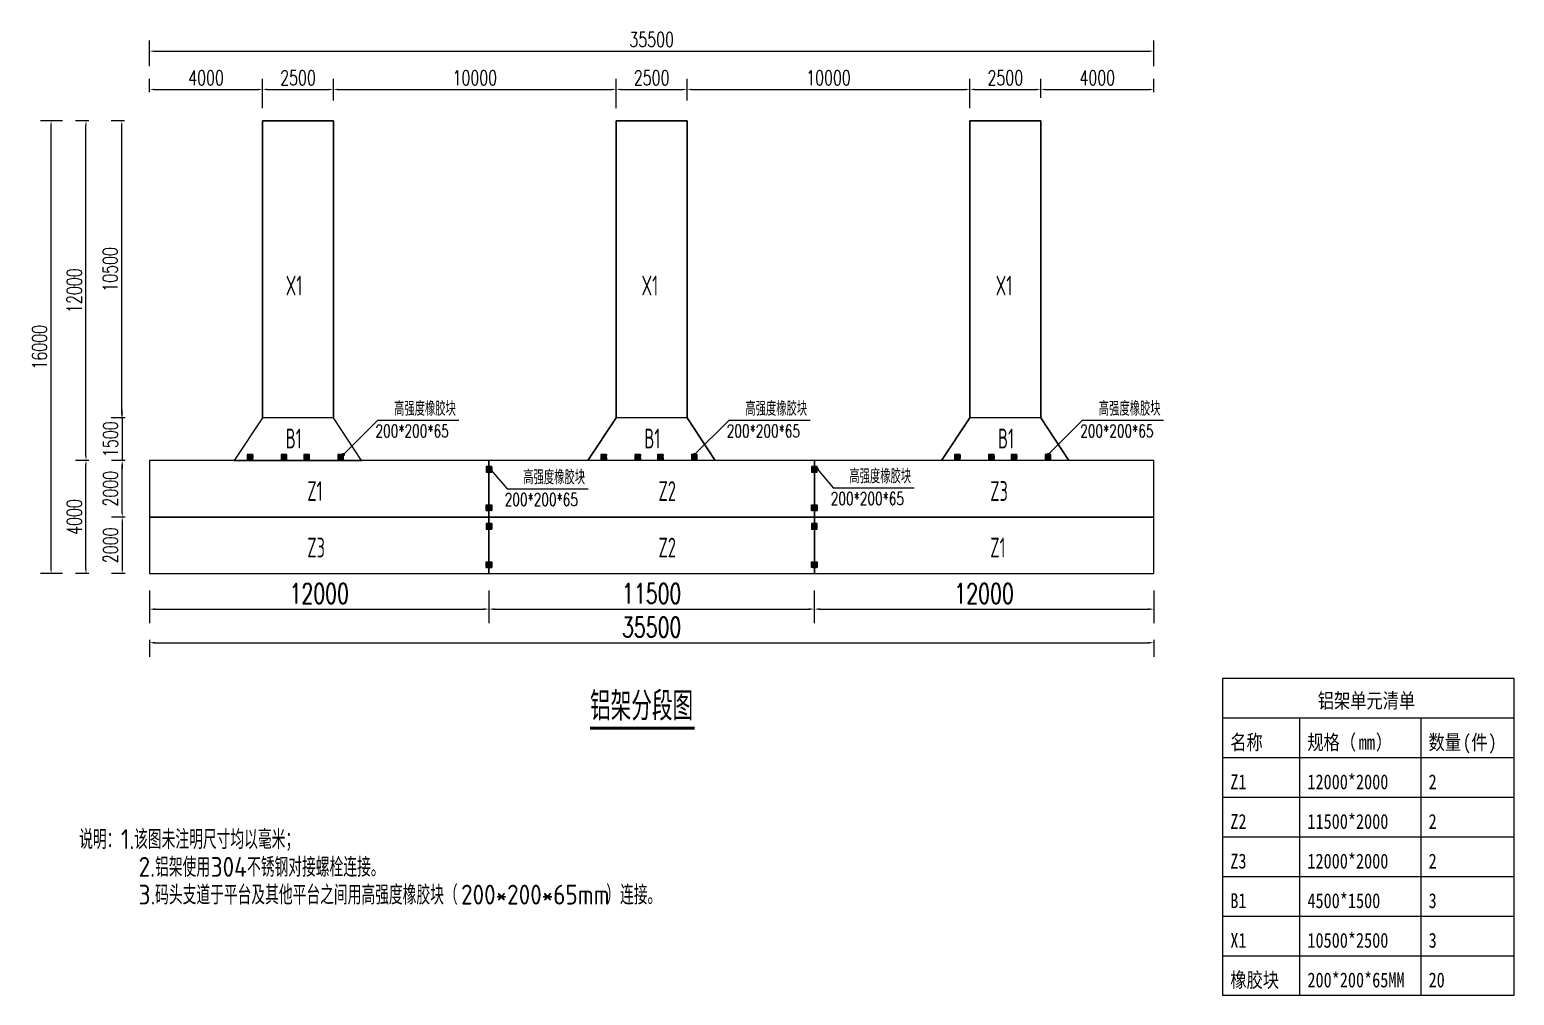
# Model space of a CAD drawing. Extents: x -89702 to 926017, y -610001 to -56924.
# Drawn here: x 172917 to 225390, y -244528 to -210408 of the extents above; entities that cross this region are included whole.
import ezdxf

# ---------------------------------------------------------------- set-up
doc = ezdxf.new("R2010")
doc.units = 0
doc.header["$LTSCALE"] = 10
doc.header["$MEASUREMENT"] = 0
for name, color, linetype in [('DIM_LEAD', 3, 'Continuous'), ('DIM_SYMB', 3, 'Continuous'), ('PUB_TAB', 7, 'Continuous'), ('PUB_TEXT', 7, 'Continuous'), ('W-_ANTICOLLISION防撞措施', 6, 'Continuous'), ('W-ALUMINUM_FRAME铝架', 30, 'Continuous'), ('W-FLOAT_BOWL浮筒', 253, 'Continuous'), ('W-STEEL_FRAME钢架', 3, 'Continuous'), ('塑木板', 32, 'Continuous')]:
    doc.layers.add(name, color=color, linetype=linetype)
doc.styles.add('_TCH_DIM', font='SIMPLEX', dxfattribs={"bigfont": 'GBCBIG'})
doc.styles.get("Standard").update_dxf_attribs({"font": 'gbenor.shx', "bigfont": 'gbcbig.shx'})
doc.styles.add('STANDARD_T3', font='simplex.shx', dxfattribs={"width": 0.7, "bigfont": 'gbcbig.shx'})
doc.styles.add('黑体', font='simhei.ttf', dxfattribs={"width": 0.8})
doc.dimstyles.new('W&&150', dxfattribs={"dimtxt": 525, "dimasz": 150, "dimexe": 375, "dimexo": 450, "dimgap": 150, "dimtad": 1, "dimdec": 0, "dimzin": 0, "dimdsep": 46, "dimtxsty": 'STANDARD_T3', "dimcen": 0.09, "dimclrd": 1, "dimclre": 1, "dimclrt": 7, "dimazin": 2, "dimtfac": 1, "dimtdec": 0, "dimtix": 1, "dimtmove": 2, "dimatfit": 3, "dimfxl": 0, "dimtolj": 1, "dimtzin": 0, "dimarcsym": 0})
doc.dimstyles.new('W&&200', dxfattribs={"dimtxt": 700, "dimasz": 200, "dimexe": 500, "dimexo": 600, "dimgap": 200, "dimtad": 1, "dimdec": 0, "dimzin": 0, "dimdsep": 46, "dimtxsty": 'STANDARD_T3', "dimcen": 0.09, "dimclrd": 1, "dimclre": 1, "dimclrt": 7, "dimazin": 2, "dimtfac": 1, "dimtdec": 0, "dimtix": 1, "dimtmove": 2, "dimatfit": 3, "dimfxl": 0, "dimtolj": 1, "dimtzin": 0, "dimarcsym": 0})

# ---------------------------------------------------------------- blocks, each defined once
blk = doc.blocks.new('*D1055')
at = {"layer": 'Defpoints', "color": 0, "transparency": 16777216}
for p in [(177150, -229628), (212650, -229628), (212650, -232070)]:
    blk.add_point(p, dxfattribs=at)
at = {"layer": 'W-ALUMINUM_FRAME铝架', "color": 1, "lineweight": -2, "transparency": 16777216}
for p, q in [((177150, -231970), (177150, -232570)), ((177350, -232070), (212450, -232070)), ((212650, -231970), (212650, -232570))]:
    blk.add_line(p, q, dxfattribs=at)
at = {"layer": 'W-ALUMINUM_FRAME铝架', "color": 1, "transparency": 16777216}
for points in [[(177350, -232037), (177350, -232103), (177150, -232070)], [(212450, -232037), (212450, -232103), (212650, -232070)]]:
    blk.add_solid(points, dxfattribs=at)
at = {"layer": 'W-ALUMINUM_FRAME铝架', "color": 7, "transparency": 16777216, "insert": (194900, -231520), "char_height": 700, "attachment_point": 5, "style": 'STANDARD_T3'}
blk.add_mtext('\\A1;35500', dxfattribs=at)
blk = doc.blocks.new('*D1061')
at = {"layer": 'Defpoints', "color": 0, "transparency": 16777216}
for p in [(176187, -225628), (177150, -225628), (177150, -227628)]:
    blk.add_point(p, dxfattribs=at)
at = {"layer": 'W-FLOAT_BOWL浮筒', "color": 1, "lineweight": -2, "transparency": 16777216}
for p, q in [((176287, -225628), (175812, -225628)), ((176187, -227478), (176187, -225778)), ((176287, -227628), (175812, -227628))]:
    blk.add_line(p, q, dxfattribs=at)
at = {"layer": 'W-FLOAT_BOWL浮筒', "color": 1, "transparency": 16777216}
for points in [[(176162, -225778), (176212, -225778), (176187, -225628)], [(176162, -227478), (176212, -227478), (176187, -227628)]]:
    blk.add_solid(points, dxfattribs=at)
at = {"layer": 'W-FLOAT_BOWL浮筒', "color": 7, "transparency": 16777216, "insert": (175774, -226628), "char_height": 525, "attachment_point": 5, "rotation": 90, "style": 'STANDARD_T3'}
blk.add_mtext('\\A1;2000', dxfattribs=at)
blk = doc.blocks.new('*D1056')
at = {"layer": 'Defpoints', "color": 0, "transparency": 16777216}
for p in [(181150, -212518), (181150, -213363), (177150, -225262)]:
    blk.add_point(p, dxfattribs=at)
at = {"layer": 'W-FLOAT_BOWL浮筒', "color": 1, "lineweight": -2, "transparency": 16777216}
for p, q in [((177150, -212618), (177150, -212143)), ((181150, -212618), (181150, -212143)), ((177300, -212518), (181000, -212518))]:
    blk.add_line(p, q, dxfattribs=at)
at = {"layer": 'W-FLOAT_BOWL浮筒', "color": 1, "transparency": 16777216}
for points in [[(177300, -212493), (177300, -212543), (177150, -212518)], [(181000, -212493), (181000, -212543), (181150, -212518)]]:
    blk.add_solid(points, dxfattribs=at)
at = {"layer": 'W-FLOAT_BOWL浮筒', "color": 7, "transparency": 16777216, "insert": (179150, -212106), "char_height": 525, "attachment_point": 5, "style": 'STANDARD_T3'}
blk.add_mtext('\\A1;4000', dxfattribs=at)
blk = doc.blocks.new('*D1057')
at = {"layer": 'Defpoints', "color": 0, "transparency": 16777216}
for p in [(193650, -212518), (193650, -212963), (183650, -213363)]:
    blk.add_point(p, dxfattribs=at)
at = {"layer": 'W-FLOAT_BOWL浮筒', "color": 1, "lineweight": -2, "transparency": 16777216}
for p, q in [((183650, -212913), (183650, -212143)), ((193650, -212513), (193650, -212143)), ((183800, -212518), (193500, -212518))]:
    blk.add_line(p, q, dxfattribs=at)
at = {"layer": 'W-FLOAT_BOWL浮筒', "color": 1, "transparency": 16777216}
for points in [[(183800, -212493), (183800, -212543), (183650, -212518)], [(193500, -212493), (193500, -212543), (193650, -212518)]]:
    blk.add_solid(points, dxfattribs=at)
at = {"layer": 'W-FLOAT_BOWL浮筒', "color": 7, "transparency": 16777216, "insert": (188650, -212106), "char_height": 525, "attachment_point": 5, "style": 'STANDARD_T3'}
blk.add_mtext('\\A1;10000', dxfattribs=at)
blk = doc.blocks.new('*D1058')
at = {"layer": 'Defpoints', "color": 0, "transparency": 16777216}
for p in [(206150, -212518), (196150, -213363), (206150, -213363)]:
    blk.add_point(p, dxfattribs=at)
at = {"layer": 'W-FLOAT_BOWL浮筒', "color": 1, "lineweight": -2, "transparency": 16777216}
for p, q in [((196150, -212913), (196150, -212143)), ((206150, -212913), (206150, -212143)), ((196300, -212518), (206000, -212518))]:
    blk.add_line(p, q, dxfattribs=at)
at = {"layer": 'W-FLOAT_BOWL浮筒', "color": 1, "transparency": 16777216}
for points in [[(196300, -212493), (196300, -212543), (196150, -212518)], [(206000, -212493), (206000, -212543), (206150, -212518)]]:
    blk.add_solid(points, dxfattribs=at)
at = {"layer": 'W-FLOAT_BOWL浮筒', "color": 7, "transparency": 16777216, "insert": (201150, -212106), "char_height": 525, "attachment_point": 5, "style": 'STANDARD_T3'}
blk.add_mtext('\\A1;10000', dxfattribs=at)
blk = doc.blocks.new('*D1059')
at = {"layer": 'Defpoints', "color": 0, "transparency": 16777216}
for p in [(212650, -212518), (208650, -213363), (212650, -225262)]:
    blk.add_point(p, dxfattribs=at)
at = {"layer": 'W-FLOAT_BOWL浮筒', "color": 1, "lineweight": -2, "transparency": 16777216}
for p, q in [((208650, -212618), (208650, -212143)), ((212650, -212618), (212650, -212143)), ((208800, -212518), (212500, -212518))]:
    blk.add_line(p, q, dxfattribs=at)
at = {"layer": 'W-FLOAT_BOWL浮筒', "color": 1, "transparency": 16777216}
for points in [[(208800, -212493), (208800, -212543), (208650, -212518)], [(212500, -212493), (212500, -212543), (212650, -212518)]]:
    blk.add_solid(points, dxfattribs=at)
at = {"layer": 'W-FLOAT_BOWL浮筒', "color": 7, "transparency": 16777216, "insert": (210650, -212106), "char_height": 525, "attachment_point": 5, "style": 'STANDARD_T3'}
blk.add_mtext('\\A1;4000', dxfattribs=at)
blk = doc.blocks.new('*D1062')
at = {"layer": 'Defpoints', "color": 0, "transparency": 16777216}
for p in [(183650, -212518), (183650, -213262), (181150, -213628)]:
    blk.add_point(p, dxfattribs=at)
at = {"layer": 'W-FLOAT_BOWL浮筒', "color": 1, "lineweight": -2, "transparency": 16777216}
for p, q in [((181150, -213178), (181150, -212143)), ((183650, -212812), (183650, -212143)), ((181300, -212518), (183500, -212518))]:
    blk.add_line(p, q, dxfattribs=at)
at = {"layer": 'W-FLOAT_BOWL浮筒', "color": 1, "transparency": 16777216}
for points in [[(181300, -212493), (181300, -212543), (181150, -212518)], [(183500, -212493), (183500, -212543), (183650, -212518)]]:
    blk.add_solid(points, dxfattribs=at)
at = {"layer": 'W-FLOAT_BOWL浮筒', "color": 7, "transparency": 16777216, "insert": (182400, -212106), "char_height": 525, "attachment_point": 5, "style": 'STANDARD_T3'}
blk.add_mtext('\\A1;2500', dxfattribs=at)
blk = doc.blocks.new('*D1063')
at = {"layer": 'Defpoints', "color": 0, "transparency": 16777216}
for p in [(196150, -212518), (196150, -213262), (193650, -213628)]:
    blk.add_point(p, dxfattribs=at)
at = {"layer": 'W-FLOAT_BOWL浮筒', "color": 1, "lineweight": -2, "transparency": 16777216}
for p, q in [((193650, -213178), (193650, -212143)), ((196150, -212812), (196150, -212143)), ((193800, -212518), (196000, -212518))]:
    blk.add_line(p, q, dxfattribs=at)
at = {"layer": 'W-FLOAT_BOWL浮筒', "color": 1, "transparency": 16777216}
for points in [[(193800, -212493), (193800, -212543), (193650, -212518)], [(196000, -212493), (196000, -212543), (196150, -212518)]]:
    blk.add_solid(points, dxfattribs=at)
at = {"layer": 'W-FLOAT_BOWL浮筒', "color": 7, "transparency": 16777216, "insert": (194900, -212106), "char_height": 525, "attachment_point": 5, "style": 'STANDARD_T3'}
blk.add_mtext('\\A1;2500', dxfattribs=at)
blk = doc.blocks.new('*D1064')
at = {"layer": 'Defpoints', "color": 0, "transparency": 16777216}
for p in [(208650, -212518), (208650, -213262), (206150, -213628)]:
    blk.add_point(p, dxfattribs=at)
at = {"layer": 'W-FLOAT_BOWL浮筒', "color": 1, "lineweight": -2, "transparency": 16777216}
for p, q in [((206150, -213178), (206150, -212143)), ((208650, -212812), (208650, -212143)), ((206300, -212518), (208500, -212518))]:
    blk.add_line(p, q, dxfattribs=at)
at = {"layer": 'W-FLOAT_BOWL浮筒', "color": 1, "transparency": 16777216}
for points in [[(206300, -212493), (206300, -212543), (206150, -212518)], [(208500, -212493), (208500, -212543), (208650, -212518)]]:
    blk.add_solid(points, dxfattribs=at)
at = {"layer": 'W-FLOAT_BOWL浮筒', "color": 7, "transparency": 16777216, "insert": (207400, -212106), "char_height": 525, "attachment_point": 5, "style": 'STANDARD_T3'}
blk.add_mtext('\\A1;2500', dxfattribs=at)
blk = doc.blocks.new('*D1060')
at = {"layer": 'Defpoints', "color": 0, "transparency": 16777216}
for p in [(176172, -213628), (181150, -213628), (181150, -224128)]:
    blk.add_point(p, dxfattribs=at)
at = {"layer": 'W-FLOAT_BOWL浮筒', "color": 1, "lineweight": -2, "transparency": 16777216}
for p, q in [((176272, -213628), (175797, -213628)), ((176172, -223978), (176172, -213778)), ((176272, -224128), (175797, -224128))]:
    blk.add_line(p, q, dxfattribs=at)
at = {"layer": 'W-FLOAT_BOWL浮筒', "color": 1, "transparency": 16777216}
for points in [[(176147, -213778), (176197, -213778), (176172, -213628)], [(176147, -223978), (176197, -223978), (176172, -224128)]]:
    blk.add_solid(points, dxfattribs=at)
at = {"layer": 'W-FLOAT_BOWL浮筒', "color": 7, "transparency": 16777216, "insert": (175759, -218878), "char_height": 525, "attachment_point": 5, "rotation": 90, "style": 'STANDARD_T3'}
blk.add_mtext('\\A1;10500', dxfattribs=at)
blk = doc.blocks.new('*D1065')
at = {"layer": 'Defpoints', "color": 0, "transparency": 16777216}
for p in [(177150, -227628), (176187, -229628), (177150, -229628)]:
    blk.add_point(p, dxfattribs=at)
at = {"layer": 'W-FLOAT_BOWL浮筒', "color": 1, "lineweight": -2, "transparency": 16777216}
for p, q in [((176287, -227628), (175812, -227628)), ((176187, -227778), (176187, -229478)), ((176287, -229628), (175812, -229628))]:
    blk.add_line(p, q, dxfattribs=at)
at = {"layer": 'W-FLOAT_BOWL浮筒', "color": 1, "transparency": 16777216}
for points in [[(176162, -227778), (176212, -227778), (176187, -227628)], [(176162, -229478), (176212, -229478), (176187, -229628)]]:
    blk.add_solid(points, dxfattribs=at)
at = {"layer": 'W-FLOAT_BOWL浮筒', "color": 7, "transparency": 16777216, "insert": (175774, -228628), "char_height": 525, "attachment_point": 5, "rotation": 90, "style": 'STANDARD_T3'}
blk.add_mtext('\\A1;2000', dxfattribs=at)
blk = doc.blocks.new('*D1066')
at = {"layer": 'Defpoints', "color": 0, "transparency": 16777216}
for p in [(174907, -225628), (176150, -225628), (177150, -229628)]:
    blk.add_point(p, dxfattribs=at)
at = {"layer": 'W-STEEL_FRAME钢架', "color": 1, "lineweight": -2, "transparency": 16777216}
for p, q in [((175007, -225628), (174532, -225628)), ((174907, -229478), (174907, -225778)), ((175007, -229628), (174532, -229628))]:
    blk.add_line(p, q, dxfattribs=at)
at = {"layer": 'W-STEEL_FRAME钢架', "color": 1, "transparency": 16777216}
for points in [[(174882, -225778), (174932, -225778), (174907, -225628)], [(174882, -229478), (174932, -229478), (174907, -229628)]]:
    blk.add_solid(points, dxfattribs=at)
at = {"layer": 'W-STEEL_FRAME钢架', "color": 7, "transparency": 16777216, "insert": (174494, -227628), "char_height": 525, "attachment_point": 5, "rotation": 90, "style": 'STANDARD_T3'}
blk.add_mtext('\\A1;4000', dxfattribs=at)
blk = doc.blocks.new('*D1067')
at = {"layer": 'Defpoints', "color": 0, "transparency": 16777216}
for p in [(177150, -229628), (189150, -229628), (189150, -230882)]:
    blk.add_point(p, dxfattribs=at)
at = {"layer": 'W-STEEL_FRAME钢架', "color": 1, "lineweight": -2, "transparency": 16777216}
for p, q in [((177150, -230228), (177150, -231382)), ((189150, -230228), (189150, -231382)), ((177350, -230882), (188950, -230882))]:
    blk.add_line(p, q, dxfattribs=at)
at = {"layer": 'W-STEEL_FRAME钢架', "color": 1, "transparency": 16777216}
for points in [[(177350, -230849), (177350, -230915), (177150, -230882)], [(188950, -230849), (188950, -230915), (189150, -230882)]]:
    blk.add_solid(points, dxfattribs=at)
at = {"layer": 'W-STEEL_FRAME钢架', "color": 7, "transparency": 16777216, "insert": (183150, -230332), "char_height": 700, "attachment_point": 5, "style": 'STANDARD_T3'}
blk.add_mtext('\\A1;12000', dxfattribs=at)
blk = doc.blocks.new('*D1068')
at = {"layer": 'Defpoints', "color": 0, "transparency": 16777216}
for p in [(189150, -229628), (200650, -229628), (200650, -230882)]:
    blk.add_point(p, dxfattribs=at)
at = {"layer": 'W-STEEL_FRAME钢架', "color": 1, "lineweight": -2, "transparency": 16777216}
for p, q in [((189150, -230228), (189150, -231382)), ((200650, -230228), (200650, -231382)), ((189350, -230882), (200450, -230882))]:
    blk.add_line(p, q, dxfattribs=at)
at = {"layer": 'W-STEEL_FRAME钢架', "color": 1, "transparency": 16777216}
for points in [[(189350, -230849), (189350, -230915), (189150, -230882)], [(200450, -230849), (200450, -230915), (200650, -230882)]]:
    blk.add_solid(points, dxfattribs=at)
at = {"layer": 'W-STEEL_FRAME钢架', "color": 7, "transparency": 16777216, "insert": (194900, -230332), "char_height": 700, "attachment_point": 5, "style": 'STANDARD_T3'}
blk.add_mtext('\\A1;11500', dxfattribs=at)
blk = doc.blocks.new('*D1069')
at = {"layer": 'Defpoints', "color": 0, "transparency": 16777216}
for p in [(200650, -229628), (212650, -229628), (212650, -230882)]:
    blk.add_point(p, dxfattribs=at)
at = {"layer": 'W-STEEL_FRAME钢架', "color": 1, "lineweight": -2, "transparency": 16777216}
for p, q in [((200650, -230228), (200650, -231382)), ((212650, -230228), (212650, -231382)), ((200850, -230882), (212450, -230882))]:
    blk.add_line(p, q, dxfattribs=at)
at = {"layer": 'W-STEEL_FRAME钢架', "color": 1, "transparency": 16777216}
for points in [[(200850, -230849), (200850, -230915), (200650, -230882)], [(212450, -230849), (212450, -230915), (212650, -230882)]]:
    blk.add_solid(points, dxfattribs=at)
at = {"layer": 'W-STEEL_FRAME钢架', "color": 7, "transparency": 16777216, "insert": (206650, -230332), "char_height": 700, "attachment_point": 5, "style": 'STANDARD_T3'}
blk.add_mtext('\\A1;12000', dxfattribs=at)
blk = doc.blocks.new('*D1070')
at = {"layer": 'Defpoints', "color": 0, "linetype": 'ByBlock', "transparency": 16777216}
for p in [(181150, -224128), (176187, -225628), (180150, -225628)]:
    blk.add_point(p, dxfattribs=at)
at = {"layer": 'W-_ANTICOLLISION防撞措施', "color": 1, "linetype": 'ByBlock', "lineweight": -2, "transparency": 16777216}
for p, q in [((176187, -223978), (176187, -223828)), ((176287, -224128), (175812, -224128)), ((176187, -224128), (176187, -225628)), ((176287, -225628), (175812, -225628)), ((176187, -225778), (176187, -225928))]:
    blk.add_line(p, q, dxfattribs=at)
at = {"layer": 'W-_ANTICOLLISION防撞措施', "color": 1, "linetype": 'ByBlock', "transparency": 16777216}
for points in [[(176162, -223978), (176212, -223978), (176187, -224128)], [(176162, -225778), (176212, -225778), (176187, -225628)]]:
    blk.add_solid(points, dxfattribs=at)
at = {"layer": 'W-_ANTICOLLISION防撞措施', "color": 7, "linetype": 'ByBlock', "transparency": 16777216, "insert": (175774, -224878), "char_height": 525, "attachment_point": 5, "rotation": 90, "style": 'STANDARD_T3'}
blk.add_mtext('\\A1;1500', dxfattribs=at)
blk = doc.blocks.new('*D1071')
at = {"layer": 'Defpoints', "color": 0, "linetype": 'ByBlock', "transparency": 16777216}
for p in [(174907, -213628), (181150, -213628), (176150, -225628)]:
    blk.add_point(p, dxfattribs=at)
at = {"layer": 'W-STEEL_FRAME钢架', "color": 1, "linetype": 'ByBlock', "lineweight": -2, "transparency": 16777216}
for p, q in [((175007, -213628), (174532, -213628)), ((174907, -225478), (174907, -213778)), ((175007, -225628), (174532, -225628))]:
    blk.add_line(p, q, dxfattribs=at)
at = {"layer": 'W-STEEL_FRAME钢架', "color": 1, "linetype": 'ByBlock', "transparency": 16777216}
for points in [[(174882, -213778), (174932, -213778), (174907, -213628)], [(174882, -225478), (174932, -225478), (174907, -225628)]]:
    blk.add_solid(points, dxfattribs=at)
at = {"layer": 'W-STEEL_FRAME钢架', "color": 7, "linetype": 'ByBlock', "transparency": 16777216, "insert": (174494, -219628), "char_height": 525, "attachment_point": 5, "rotation": 90, "style": 'STANDARD_T3'}
blk.add_mtext('\\A1;12000', dxfattribs=at)
blk = doc.blocks.new('*D2378')
at = {"layer": 'Defpoints', "color": 0, "transparency": 16777216}
for p in [(173674, -213628), (174532, -213628), (174532, -229628)]:
    blk.add_point(p, dxfattribs=at)
at = {"layer": 'W-FLOAT_BOWL浮筒', "color": 1, "lineweight": -2, "transparency": 16777216}
for p, q in [((174082, -213628), (173299, -213628)), ((173674, -229478), (173674, -213778)), ((174082, -229628), (173299, -229628))]:
    blk.add_line(p, q, dxfattribs=at)
at = {"layer": 'W-FLOAT_BOWL浮筒', "color": 1, "transparency": 16777216}
for points in [[(173649, -213778), (173699, -213778), (173674, -213628)], [(173649, -229478), (173699, -229478), (173674, -229628)]]:
    blk.add_solid(points, dxfattribs=at)
at = {"layer": 'W-FLOAT_BOWL浮筒', "color": 7, "transparency": 16777216, "insert": (173262, -221628), "char_height": 525, "attachment_point": 5, "rotation": 90, "style": 'STANDARD_T3'}
blk.add_mtext('\\A1;16000', dxfattribs=at)
blk = doc.blocks.new('*D2379')
at = {"layer": 'Defpoints', "color": 0, "transparency": 16777216}
for p in [(212650, -211165), (177150, -212143), (212650, -212143)]:
    blk.add_point(p, dxfattribs=at)
at = {"layer": 'W-FLOAT_BOWL浮筒', "color": 1, "lineweight": -2, "transparency": 16777216}
for p, q in [((177150, -211693), (177150, -210790)), ((212650, -211693), (212650, -210790)), ((177300, -211165), (212500, -211165))]:
    blk.add_line(p, q, dxfattribs=at)
at = {"layer": 'W-FLOAT_BOWL浮筒', "color": 1, "transparency": 16777216}
for points in [[(177300, -211140), (177300, -211190), (177150, -211165)], [(212500, -211140), (212500, -211190), (212650, -211165)]]:
    blk.add_solid(points, dxfattribs=at)
at = {"layer": 'W-FLOAT_BOWL浮筒', "color": 7, "transparency": 16777216, "insert": (194900, -210752), "char_height": 525, "attachment_point": 5, "style": 'STANDARD_T3'}
blk.add_mtext('\\A1;35500', dxfattribs=at)
blk = doc.blocks.new('01')
h = blk.add_hatch()
h.set_pattern_fill('HOUND', color=77, scale=5)
h.set_pattern_definition([(0, (0, 0), (31.75, 7.9375), [127, -63.5]), (90, (0, 0), (-7.9375, -31.75), [127, -63.5])])
h.paths.add_polyline_path([(50227, 12928), (50227, 12728), (50427, 12728), (50427, 12928)])
h.paths.add_polyline_path([(50382, 12893, -1), (50402, 12893, -1)], flags=16)
h.paths.add_polyline_path([(50252, 12893, -1), (50272, 12893, -1)], flags=16)
h.paths.add_polyline_path([(50402, 12763, -1), (50382, 12763, -1)], flags=16)
h.paths.add_polyline_path([(50272, 12763, -1), (50252, 12763, -1)], flags=16)
at = {"color": 251}
blk.add_lwpolyline([(50227, 12928), (50427, 12928), (50427, 12728), (50227, 12728)], close=True, dxfattribs=at)
at = {"color": 6}
for centre in [(50262, 12893), (50262, 12763), (50392, 12893), (50392, 12763)]:
    blk.add_circle(centre, 10, dxfattribs=at)

msp = doc.modelspace()

# ---------------------------------------------------------------- linework, layer by layer
at = {"layer": 'DIM_LEAD'}
for p, q in [((184004.6, -225420.9), (185225.3, -224207)), ((185225.3, -224207), (188085.6, -224207)), ((196420.3, -225420.9), (197641.1, -224207)), ((197641.1, -224207), (200501.4, -224207)), ((208913.2, -225420.9), (210133.9, -224207)), ((210133.9, -224207), (212994.2, -224207)), ((189219.6, -225962.7), (189790.9, -226631.2)), ((200745.1, -225927.7), (201316.4, -226596.2)), ((189790.9, -226631.2), (192651.2, -226631.2)), ((201316.4, -226596.2), (204176.7, -226596.2))]:
    msp.add_line(p, q, dxfattribs=at)
at = {"layer": 'DIM_LEAD', "const_width": 60}
for points in [[(183983.3, -225442.1, 1), (184025.9, -225399.8, 1)], [(196399.1, -225442.1, 1), (196441.6, -225399.8, 1)], [(208891.9, -225442.1, 1), (208934.5, -225399.8, 1)], [(189200.2, -225939.9, 1), (189239.1, -225985.5, 1)], [(200725.6, -225904.9, 1), (200764.6, -225950.5, 1)]]:
    msp.add_lwpolyline(points, format="xyb", close=True, dxfattribs=at)
at = {"layer": 'DIM_SYMB', "linetype": 'ByBlock', "const_width": 105}
msp.add_lwpolyline([(192722.9, -235094), (196418, -235094)], dxfattribs=at)
at = {"layer": 'PUB_TAB', "color": 0, "linetype": 'ByBlock'}
msp.add_lwpolyline([(215073.2, -244528.1), (225390.3, -244528.1), (225390.3, -233328.1), (215073.2, -233328.1)], close=True, dxfattribs=at)
for points in [[(215073.2, -234728.1), (225390.3, -234728.1)], [(217797.7, -234728.1), (217797.7, -244528.1)], [(222080.7, -234728.1), (222080.7, -244528.1)], [(215073.2, -236128.1), (225390.3, -236128.1)], [(215073.2, -237528.1), (225390.3, -237528.1)], [(215073.2, -238928.1), (225390.3, -238928.1)], [(215073.2, -240328.1), (225390.3, -240328.1)], [(215073.2, -241728.1), (225390.3, -241728.1)], [(215073.2, -243128.1), (225390.3, -243128.1)]]:
    msp.add_lwpolyline(points, dxfattribs=at)
at = {"layer": 'W-STEEL_FRAME钢架'}
for points in [[(183650.1, -213627.9), (181150.1, -213627.9), (181150.1, -224127.9), (180150.1, -225627.9), (177150.1, -225627.9), (177150.1, -229627.9), (212650.1, -229627.9), (212650.1, -225627.9), (209650.1, -225627.9), (208650.1, -224127.9), (208650.1, -213627.9), (206150.1, -213627.9), (206150.1, -224127.9), (205150.1, -225627.9), (197150.1, -225627.9), (196150.1, -224127.9), (196150.1, -213627.9), (193650.1, -213627.9), (193650.1, -224127.9), (192650.1, -225627.9), (184650.1, -225627.9), (183650.1, -224127.9)], [(181150.1, -224127.9), (181150.1, -213627.9), (183650.1, -213627.9), (183650.1, -224127.9)], [(192650.1, -225627.9), (193650.1, -224127.9), (193650.1, -213627.9), (196150.1, -213627.9), (196150.1, -224127.9), (197150.1, -225627.9)], [(193650.1, -224127.9), (193650.1, -213627.9), (196150.1, -213627.9), (196150.1, -224127.9)], [(205150.1, -225627.9), (206150.1, -224127.9), (206150.1, -213627.9), (208650.1, -213627.9), (208650.1, -224127.9), (209650.1, -225627.9)], [(206150.1, -224127.9), (206150.1, -213627.9), (208650.1, -213627.9), (208650.1, -224127.9)], [(180150.1, -225627.9), (184650.1, -225627.9), (183650.1, -224127.9), (181150.1, -224127.9)], [(177150.1, -227627.9), (189150.1, -227627.9), (189150.1, -225627.9), (177150.1, -225627.9)], [(189150.1, -227627.9), (200650.1, -227627.9), (200650.1, -225627.9), (189150.1, -225627.9)], [(200650.1, -227627.9), (212650.1, -227627.9), (212650.1, -225627.9), (200650.1, -225627.9)], [(177150.1, -229627.9), (189150.1, -229627.9), (189150.1, -227627.9), (177150.1, -227627.9)], [(189150.1, -229627.9), (200650.1, -229627.9), (200650.1, -227627.9), (189150.1, -227627.9)], [(200650.1, -229627.9), (212650.1, -229627.9), (212650.1, -227627.9), (200650.1, -227627.9)]]:
    msp.add_lwpolyline(points, close=True, dxfattribs=at)
at = {"layer": '塑木板', "color": 6}
for points in [[(180804.6, -225530.9), (180604.6, -225530.9), (180604.6, -225620.9), (180804.6, -225620.9)], [(182004.6, -225530.9), (181804.6, -225530.9), (181804.6, -225620.9), (182004.6, -225620.9)], [(182804.6, -225530.9), (182604.6, -225530.9), (182604.6, -225620.9), (182804.6, -225620.9)], [(184004.6, -225530.9), (183804.6, -225530.9), (183804.6, -225620.9), (184004.6, -225620.9)], [(193304.6, -225530.9), (193104.6, -225530.9), (193104.6, -225620.9), (193304.6, -225620.9)], [(194504.6, -225530.9), (194304.6, -225530.9), (194304.6, -225620.9), (194504.6, -225620.9)], [(195304.6, -225530.9), (195104.6, -225530.9), (195104.6, -225620.9), (195304.6, -225620.9)], [(196504.6, -225530.9), (196304.6, -225530.9), (196304.6, -225620.9), (196504.6, -225620.9)], [(205804.6, -225530.9), (205604.6, -225530.9), (205604.6, -225620.9), (205804.6, -225620.9)], [(207004.6, -225530.9), (206804.6, -225530.9), (206804.6, -225620.9), (207004.6, -225620.9)], [(207804.6, -225530.9), (207604.6, -225530.9), (207604.6, -225620.9), (207804.6, -225620.9)], [(209004.6, -225530.9), (208804.6, -225530.9), (208804.6, -225620.9), (209004.6, -225620.9)]]:
    msp.add_lwpolyline(points, close=True, dxfattribs=at)

# ---------------------------------------------------------------- block references
at = {"color": 4, "xscale": -1, "rotation": 180}
for p in [(130377.4, -212693.1), (131577.4, -212693.1), (132377.4, -212693.1), (133577.4, -212693.1), (142877.4, -212693.1), (144077.4, -212693.1), (144877.4, -212693.1), (146077.4, -212693.1), (155377.4, -212693.1), (156577.4, -212693.1), (157377.4, -212693.1), (158577.4, -212693.1), (138827.5, -213114.6), (150317.9, -213114.6), (138827.5, -215128.1), (150317.9, -215128.1)]:
    msp.add_blockref('01', p, dxfattribs=at)
at = {"color": 4}
for p in [(138827.5, -240127.8), (150317.9, -240127.8), (138827.5, -242141.3), (150317.9, -242141.3)]:
    msp.add_blockref('01', p, dxfattribs=at)

# ---------------------------------------------------------------- texts
at = {"layer": 'PUB_TAB', "color": 0, "linetype": 'ByBlock', "style": '黑体', "width": 0.8}
for s, height, p in [('铝架单元清单', 525.74, (218445.4, -234378.1)), ('名称', 525.74, (215353.2, -235848.1)), ('规格（', 525.74, (218077.7, -235848.1)), ('mm', 525.74, (219892.4, -235848.1)), ('）', 525.7, (220497.3, -235848.1)), ('数量', 525.74, (222360.7, -235848.1)), ('(', 525.7, (223570.5, -235848.1)), ('件', 525.7, (223873, -235848.1)), (')', 525.7, (224477.9, -235848.1)), ('Z1', 525.74, (215353.2, -237248.1)), ('12000*2000', 525.74, (218077.7, -237248.1)), ('2', 525.7, (222360.7, -237248.1)), ('Z2', 525.74, (215353.2, -238648.1)), ('11500*2000', 525.74, (218077.7, -238648.1)), ('2', 525.7, (222360.7, -238648.1)), ('Z3', 525.74, (215353.2, -240048.1)), ('12000*2000', 525.74, (218077.7, -240048.1)), ('2', 525.7, (222360.7, -240048.1)), ('B1', 525.74, (215353.2, -241448.1)), ('4500*1500', 525.74, (218077.7, -241448.1)), ('3', 525.7, (222360.7, -241448.1)), ('X1', 525.74, (215353.2, -242848.1)), ('10500*2500', 525.74, (218077.7, -242848.1)), ('3', 525.7, (222360.7, -242848.1)), ('橡胶块', 525.74, (215353.2, -244248.1)), ('200*200*65MM', 525.738, (218077.7, -244248.1)), ('20', 525.74, (222360.7, -244248.1))]:
    msp.add_text(s, height=height, dxfattribs=at).set_placement(p)
at = {"layer": 'PUB_TEXT', "width": 0.7}
for s, p in [('X1', (181965.6, -219798.8)), ('X1', (194542.3, -219798.8)), ('X1', (207059.8, -219798.8)), ('B1', (181965.6, -225204.1)), ('B1', (194641.6, -225204.1)), ('B1', (207141.6, -225204.1)), ('Z1', (182729.1, -227061.4)), ('Z2', (195143.4, -227061.8)), ('Z3', (206867.8, -227061.4)), ('Z3', (182729.1, -229056.2)), ('Z2', (195143.4, -229056.7)), ('Z1', (206867.8, -229056.2))]:
    msp.add_text(s, height=700, dxfattribs=at).set_placement(p)
at = {"layer": 'PUB_TEXT', "color": 7, "style": '_TCH_DIM'}
for p in [(185794.6, -224049.5), (198210.4, -224049.5), (210703.2, -224049.5), (190360.2, -226473.7), (201885.7, -226438.7)]:
    msp.add_text('高强度橡胶块', height=506.38, dxfattribs=at).set_placement(p)
at = {"layer": 'PUB_TEXT', "color": 7, "style": '_TCH_DIM', "width": 0.705882}
for p in [(185138.1, -224810.8), (197553.9, -224810.8), (210046.7, -224810.8), (189703.7, -227234.9), (201229.2, -227199.9)]:
    msp.add_text('200*200*65', height=446.25, dxfattribs=at).set_placement(p)
at = {"layer": 'PUB_TEXT', "color": 7, "linetype": 'ByBlock'}
msp.add_text('铝架分段图', height=1012.77, dxfattribs=at).set_placement((192722.9, -234817))
at = {"layer": 'PUB_TEXT'}
for s, height, p in [('说明：', 675.18, (174666.7, -239360.6)), ('1.', 700, (176141.2, -239360.6)), ('该图未注明尺寸均以毫米；', 675.177, (176607.9, -239360.6)), ('2.', 700, (176766.7, -240340.6)), ('铝架使用', 675.18, (177350.1, -240340.6)), ('304', 700, (179316, -240340.6)), ('不锈钢对接螺栓连接。', 675.18, (180599.4, -240340.6)), ('3.', 700, (176766.7, -241320.6)), ('码头支道于平台及其他平台之间用高强度橡胶块（', 675.177, (177350.1, -241320.6)), ('200*200*65mm', 700, (188162.8, -241320.6)), ('）连接。', 675.18, (193296.2, -241320.6))]:
    msp.add_text(s, height=height, dxfattribs=at).set_placement(p)

# ---------------------------------------------------------------- dimensions: what is measured, and where the dimension line sits
at = {"layer": 'W-_ANTICOLLISION防撞措施', "color": 0, "linetype": 'ByBlock'}
dim = msp.add_linear_dim(base=(176186.7, -225627.9), p1=(181150.1, -224127.9), p2=(180150.1, -225627.9), angle=90, dimstyle='W&&150', override={"dimfxlon": 1}, dxfattribs=at)
dim.commit()
dim.dimension.update_dxf_attribs({"geometry": '*D1070', "text_midpoint": (175774.2, -224877.9)})
at = {"layer": 'W-ALUMINUM_FRAME铝架'}
dim = msp.add_linear_dim(base=(212650.1, -232070.1), p1=(177150.1, -229627.9), p2=(212650.1, -229627.9), dimstyle='W&&200', override={"dimfxlon": 1}, dxfattribs=at)
dim.commit()
dim.dimension.update_dxf_attribs({"geometry": '*D1055', "text_midpoint": (194900.1, -231520.1)})
at = {"layer": 'W-FLOAT_BOWL浮筒'}
for base, p1, p2, picture, middle in [((212650.1, -211164.6), (177150.1, -212143.4), (212650.1, -212143.4), '*D2379', (194900.1, -210752.1)), ((183650.1, -212518.4), (181150.1, -213627.9), (183650.1, -213262), '*D1062', (182400.1, -212105.9)), ((193650.1, -212518.4), (183650.1, -213363.3), (193650.1, -212963.3), '*D1057', (188650.1, -212105.9)), ((196150.1, -212518.4), (193650.1, -213627.9), (196150.1, -213262), '*D1063', (194900.1, -212105.9)), ((206150.1, -212518.4), (196150.1, -213363.3), (206150.1, -213363.3), '*D1058', (201150.1, -212105.9)), ((208650.1, -212518.4), (206150.1, -213627.9), (208650.1, -213262), '*D1064', (207400.1, -212105.9))]:
    dim = msp.add_linear_dim(base=base, p1=p1, p2=p2, dimstyle='W&&150', dxfattribs=at)
    dim.commit()
    dim.dimension.update_dxf_attribs({"geometry": picture, "text_midpoint": middle})
for base, p1, p2, picture, middle in [((181150.1, -212518.4), (177150.1, -225262), (181150.1, -213363.3), '*D1056', (179150.1, -212105.9)), ((212650.1, -212518.4), (208650.1, -213363.3), (212650.1, -225262), '*D1059', (210650.1, -212105.9))]:
    dim = msp.add_linear_dim(base=base, p1=p1, p2=p2, dimstyle='W&&150', override={"dimfxlon": 1}, dxfattribs=at)
    dim.commit()
    dim.dimension.update_dxf_attribs({"geometry": picture, "text_midpoint": middle})
dim = msp.add_linear_dim(base=(173674.2, -213627.9), p1=(174531.7, -229627.9), p2=(174531.7, -213627.9), angle=90, dimstyle='W&&150', dxfattribs=at)
dim.commit()
dim.dimension.update_dxf_attribs({"geometry": '*D2378', "text_midpoint": (173261.7, -221627.9)})
for base, p1, p2, picture, middle in [((176171.6, -213627.9), (181150.1, -224127.9), (181150.1, -213627.9), '*D1060', (175759.1, -218877.9)), ((176186.7, -225627.9), (177150.1, -227627.9), (177150.1, -225627.9), '*D1061', (175774.2, -226627.9)), ((176186.7, -229627.9), (177150.1, -227627.9), (177150.1, -229627.9), '*D1065', (175774.2, -228627.9))]:
    dim = msp.add_linear_dim(base=base, p1=p1, p2=p2, angle=90, dimstyle='W&&150', override={"dimfxlon": 1}, dxfattribs=at)
    dim.commit()
    dim.dimension.update_dxf_attribs({"geometry": picture, "text_midpoint": middle})
at = {"layer": 'W-STEEL_FRAME钢架', "color": 0, "linetype": 'ByBlock'}
dim = msp.add_linear_dim(base=(174906.7, -213627.9), p1=(176150.1, -225627.9), p2=(181150.1, -213627.9), angle=90, dimstyle='W&&150', override={"dimfxlon": 1}, dxfattribs=at)
dim.commit()
dim.dimension.update_dxf_attribs({"geometry": '*D1071', "text_midpoint": (174494.2, -219627.9)})
at = {"layer": 'W-STEEL_FRAME钢架'}
dim = msp.add_linear_dim(base=(174906.7, -225627.9), p1=(177150.1, -229627.9), p2=(176150.1, -225627.9), angle=90, dimstyle='W&&150', override={"dimfxlon": 1}, dxfattribs=at)
dim.commit()
dim.dimension.update_dxf_attribs({"geometry": '*D1066', "text_midpoint": (174494.2, -227627.9)})
for base, p1, p2, picture, middle in [((189150.1, -230882), (177150.1, -229627.9), (189150.1, -229627.9), '*D1067', (183150.1, -230332)), ((200650.1, -230882), (189150.1, -229627.9), (200650.1, -229627.9), '*D1068', (194900.1, -230332)), ((212650.1, -230882), (200650.1, -229627.9), (212650.1, -229627.9), '*D1069', (206650.1, -230332))]:
    dim = msp.add_linear_dim(base=base, p1=p1, p2=p2, dimstyle='W&&200', dxfattribs=at)
    dim.commit()
    dim.dimension.update_dxf_attribs({"geometry": picture, "text_midpoint": middle})

doc.saveas('drawing.dxf')
